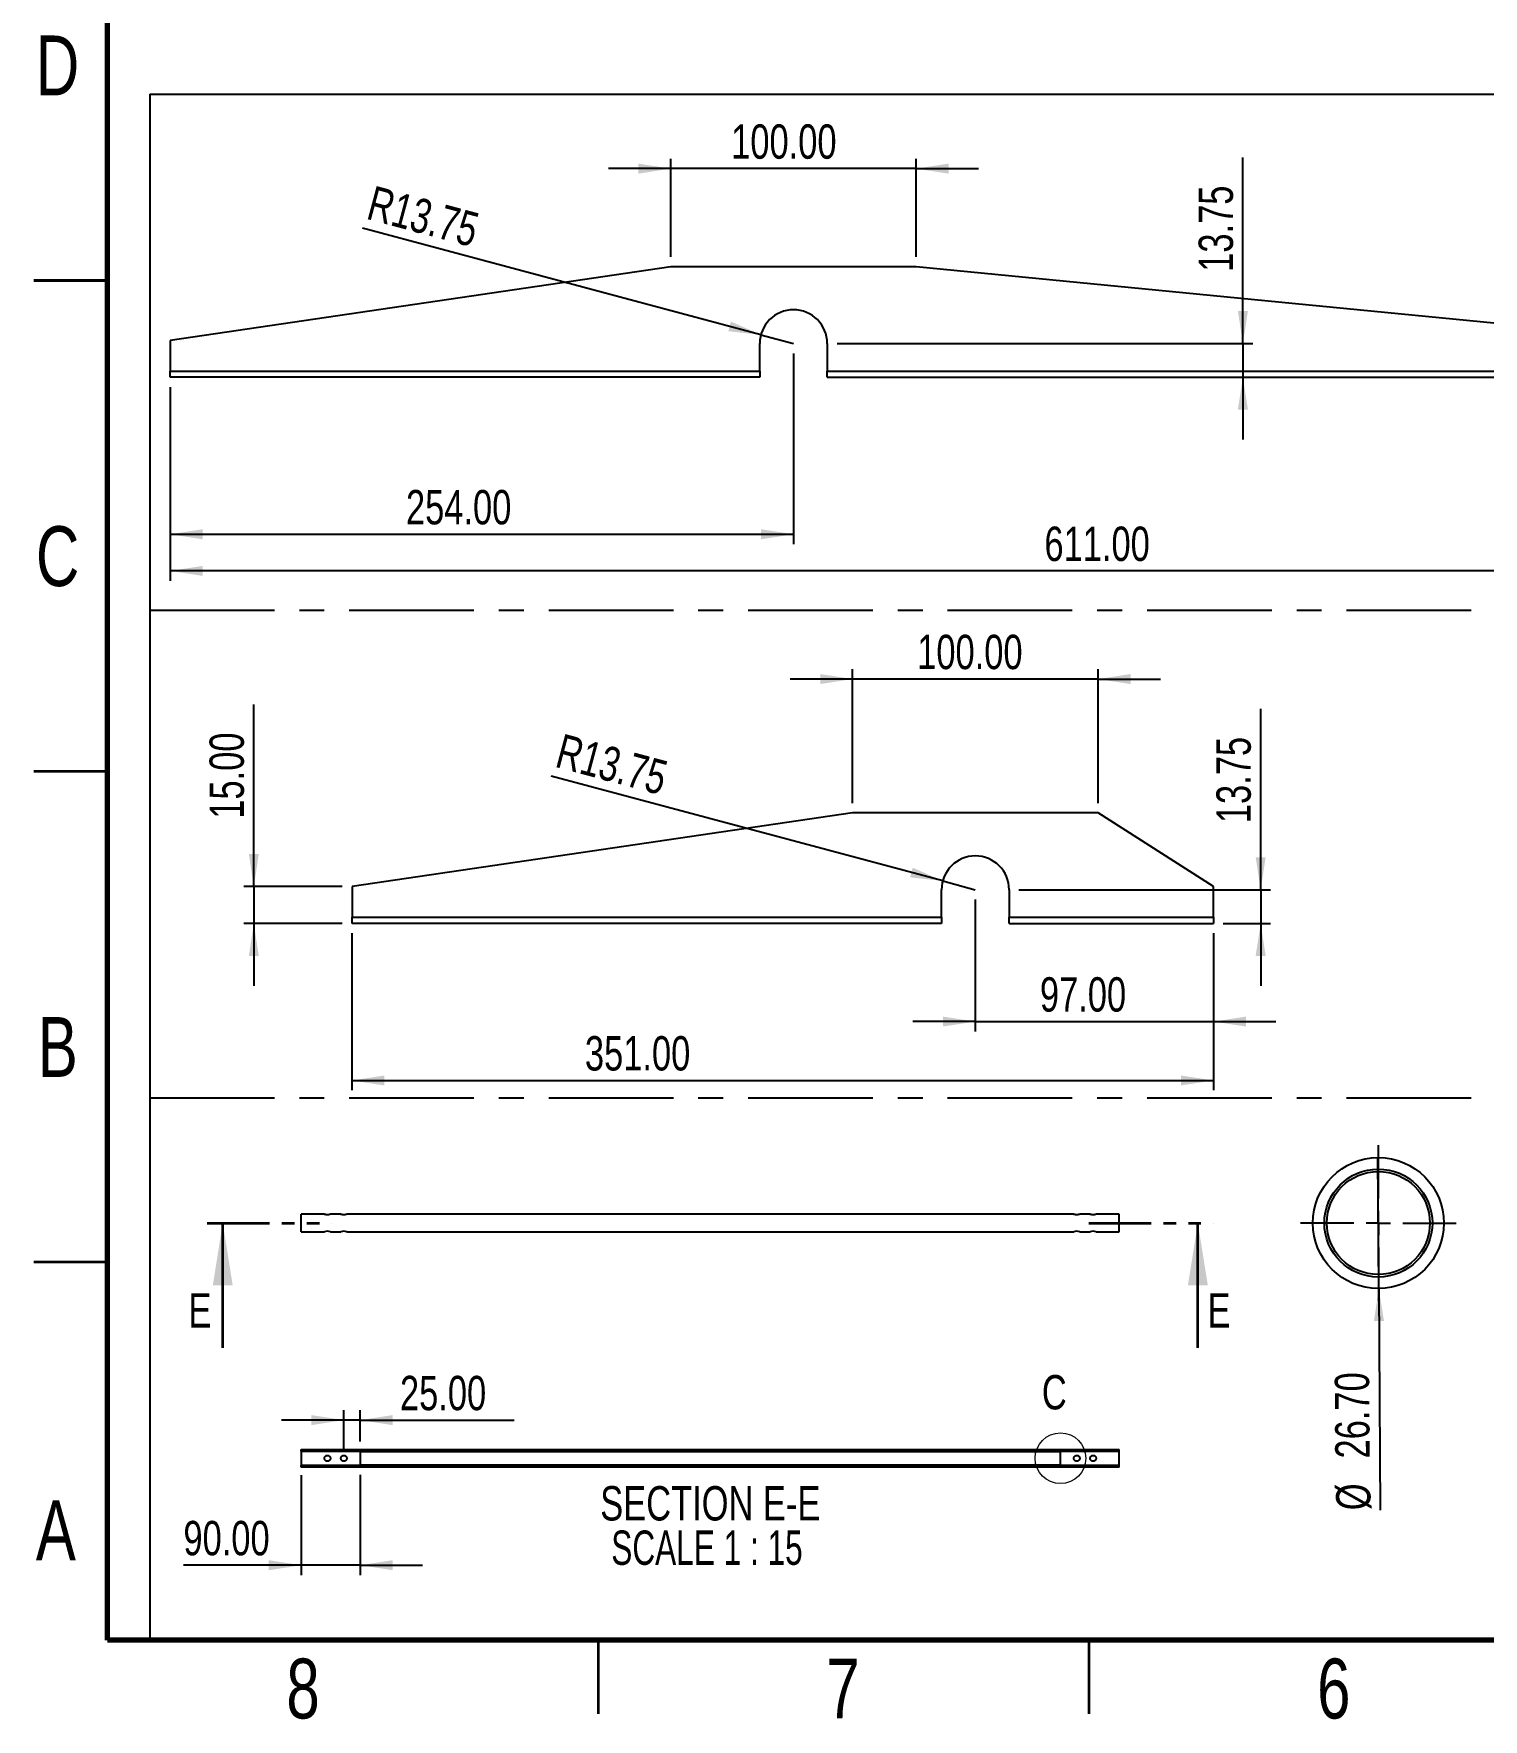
# Model space of a CAD drawing. Header units: millimetres. Extents: x 2 to 418, y 2 to 295.
# Drawn here: x 2.5 to 150.2, y 1.9 to 173.7 of the extents above; entities that cross this region are included whole.
import ezdxf

# ---------------------------------------------------------------- set-up
doc = ezdxf.new("R2010")
doc.units = ezdxf.units.MM
doc.linetypes.add('CENTERX2', pattern=[20.32, 12.7, -2.54, 2.54, -2.54])
doc.linetypes.add('PHANTOM', pattern=[12.7, 6.35, -1.27, 1.27, -1.27, 1.27, -1.27])
doc.layers.add('RED_DIMENSION', color=1, linetype='Continuous')
doc.styles.add('SLDTEXTSTYLE0', font='TXT', dxfattribs={"width": 0.75})
doc.styles.add('SLDTEXTSTYLE5', font='TXT', dxfattribs={"width": 0.6875})
doc.dimstyles.new('SLDDIMSTYLE10', dxfattribs={"dimtxt": 3.5, "dimasz": 3.302, "dimexe": 0, "dimexo": 0.0625, "dimgap": 0.875, "dimtad": 1, "dimlfac": 4, "dimrnd": 1e-09, "dimzin": 12, "dimdsep": 46, "dimtxsty": 'SLDTEXTSTYLE0', "dimsah": 1, "dimcen": 0, "dimadec": 0, "dimazin": 3, "dimtfac": 1, "dimtofl": 0, "dimtmove": 0, "dimatfit": 3, "dimfxl": 0, "dimfrac": 2, "dimtolj": 1, "dimtzin": 12, "dimarcsym": 0})
doc.dimstyles.new('SLDDIMSTYLE11', dxfattribs={"dimtxt": 3.5, "dimasz": 3.302, "dimexe": 0, "dimexo": 0.0625, "dimgap": 0.875, "dimtad": 1, "dimlfac": 4, "dimrnd": 1e-09, "dimzin": 12, "dimdsep": 46, "dimtxsty": 'SLDTEXTSTYLE0', "dimsah": 1, "dimcen": 0.09, "dimadec": 0, "dimazin": 3, "dimtfac": 1, "dimtmove": 0, "dimatfit": 0, "dimfxl": 0, "dimfrac": 2, "dimtolj": 1, "dimtzin": 12, "dimarcsym": 0})
doc.dimstyles.new('SLDDIMSTYLE12', dxfattribs={"dimtxt": 3.5, "dimasz": 3.302, "dimexe": 0, "dimexo": 0.0625, "dimgap": 0.875, "dimtad": 1, "dimlfac": 15, "dimrnd": 1e-09, "dimzin": 4, "dimdsep": 46, "dimtxsty": 'SLDTEXTSTYLE0', "dimsah": 1, "dimcen": 0.09, "dimadec": 0, "dimazin": 1, "dimtfac": 1, "dimtmove": 0, "dimatfit": 0, "dimfxl": 0, "dimfrac": 2, "dimtolj": 1, "dimtzin": 12, "dimarcsym": 0})
doc.dimstyles.new('SLDDIMSTYLE13', dxfattribs={"dimtxt": 3.5, "dimasz": 3.302, "dimexe": 0, "dimexo": 0.0625, "dimgap": 0.875, "dimtad": 1, "dimlfac": 2, "dimrnd": 1e-09, "dimzin": 4, "dimdsep": 46, "dimtxsty": 'SLDTEXTSTYLE0', "dimblk1": 'NONE', "dimsah": 1, "dimcen": 0, "dimadec": 0, "dimazin": 1, "dimtfac": 1, "dimtmove": 0, "dimatfit": 3, "dimldrblk": 'NONE', "dimfxl": 0, "dimfrac": 2, "dimtolj": 1, "dimtzin": 12, "dimarcsym": 0})
doc.dimstyles.new('SLDDIMSTYLE8', dxfattribs={"dimtxt": 3.5, "dimasz": 3.302, "dimexe": 0, "dimexo": 0.0625, "dimgap": 0.875, "dimtad": 1, "dimlfac": 4, "dimrnd": 1e-09, "dimzin": 4, "dimdsep": 46, "dimtxsty": 'SLDTEXTSTYLE0', "dimsah": 1, "dimcen": 0.09, "dimadec": 0, "dimazin": 1, "dimtfac": 1, "dimtmove": 0, "dimatfit": 0, "dimfxl": 0, "dimfrac": 2, "dimtolj": 1, "dimtzin": 12, "dimarcsym": 0})
doc.dimstyles.new('SLDDIMSTYLE9', dxfattribs={"dimtxt": 3.5, "dimasz": 3.302, "dimexe": 0, "dimexo": 0.0625, "dimgap": 0.875, "dimtad": 1, "dimlfac": 4, "dimrnd": 1e-09, "dimzin": 4, "dimdsep": 46, "dimtxsty": 'SLDTEXTSTYLE0', "dimsah": 1, "dimcen": 0.09, "dimadec": 0, "dimazin": 1, "dimtfac": 1, "dimtofl": 0, "dimtmove": 0, "dimatfit": 3, "dimfxl": 0, "dimfrac": 2, "dimtolj": 1, "dimtzin": 12, "dimarcsym": 0})

# ---------------------------------------------------------------- blocks, each defined once
blk = doc.blocks.new('_D_14')
at = {"layer": 'RED_DIMENSION'}
for p, q in [((85.92, 95.26), (85.92, 108.91)), ((110.92, 95.26), (110.92, 108.91)), ((85.92, 107.91), (79.57, 107.91)), ((110.92, 107.91), (85.92, 107.91)), ((110.92, 107.91), (117.27, 107.91))]:
    blk.add_line(p, q, dxfattribs=at)
for points in [[(85.92, 107.91), (82.62, 108.42), (82.62, 107.4)], [(110.92, 107.91), (114.23, 107.4), (114.23, 108.42)]]:
    blk.add_solid(points, dxfattribs=at)
at = {"layer": 'RED_DIMENSION', "insert": (92.5, 112.42), "char_height": 3.5, "attachment_point": 1, "style": 'SLDTEXTSTYLE0'}
blk.add_mtext('100.00', dxfattribs=at)
blk = doc.blocks.new('_D_15')
at = {"layer": 'RED_DIMENSION'}
for p, q in [((34.92, 82.01), (34.92, 66.01)), ((122.67, 82.01), (122.67, 66.01)), ((34.92, 67.01), (122.67, 67.01))]:
    blk.add_line(p, q, dxfattribs=at)
for points in [[(34.92, 67.01), (38.23, 66.51), (38.23, 67.52)], [(122.67, 67.01), (119.37, 67.52), (119.37, 66.51)]]:
    blk.add_solid(points, dxfattribs=at)
at = {"layer": 'RED_DIMENSION', "insert": (58.65, 71.53), "char_height": 3.5, "attachment_point": 1, "style": 'SLDTEXTSTYLE0'}
blk.add_mtext('351.00', dxfattribs=at)
blk = doc.blocks.new('_D_16')
at = {"layer": 'RED_DIMENSION'}
for p, q in [((98.42, 85.45), (98.42, 72.01)), ((122.67, 82.01), (122.67, 72.01)), ((98.42, 73.01), (92.07, 73.01)), ((98.42, 73.01), (122.67, 73.01)), ((122.67, 73.01), (129.02, 73.01))]:
    blk.add_line(p, q, dxfattribs=at)
for points in [[(98.42, 73.01), (95.12, 73.52), (95.12, 72.51)], [(122.67, 73.01), (125.98, 72.51), (125.98, 73.52)]]:
    blk.add_solid(points, dxfattribs=at)
at = {"layer": 'RED_DIMENSION', "insert": (105, 77.53), "char_height": 3.5, "attachment_point": 1, "style": 'SLDTEXTSTYLE0'}
blk.add_mtext('97.00', dxfattribs=at)
blk = doc.blocks.new('_D_17')
at = {"layer": 'RED_DIMENSION'}
for q in [(55.22, 98.03), (98.42, 86.45)]:
    blk.add_line((95.1, 87.34), q, dxfattribs=at)
blk.add_solid([(95.1, 87.34), (92.05, 88.69), (91.78, 87.71)], dxfattribs=at)
at = {"layer": 'RED_DIMENSION', "insert": (56.38, 102.38), "char_height": 3.5, "attachment_point": 1, "rotation": 345, "style": 'SLDTEXTSTYLE0'}
blk.add_mtext('R13.75', dxfattribs=at)
blk = doc.blocks.new('_D_18')
at = {"layer": 'RED_DIMENSION'}
for p, q in [((127.49, 86.45), (127.49, 104.87)), ((102.86, 86.45), (128.49, 86.45)), ((127.49, 86.45), (127.49, 83.01)), ((123.67, 83.01), (128.49, 83.01)), ((127.49, 83.01), (127.49, 76.66))]:
    blk.add_line(p, q, dxfattribs=at)
for points in [[(127.49, 86.45), (128, 89.75), (126.98, 89.75)], [(127.49, 83.01), (126.98, 79.71), (128, 79.71)]]:
    blk.add_solid(points, dxfattribs=at)
at = {"layer": 'RED_DIMENSION', "insert": (122.98, 93.23), "char_height": 3.5, "attachment_point": 1, "rotation": 90, "style": 'SLDTEXTSTYLE0'}
blk.add_mtext('13.75', dxfattribs=at)
blk = doc.blocks.new('_D_19')
at = {"layer": 'RED_DIMENSION'}
for p, q in [((24.92, 86.76), (24.92, 105.32)), ((33.92, 86.76), (23.92, 86.76)), ((24.92, 86.76), (24.92, 83.01)), ((33.92, 83.01), (23.92, 83.01)), ((24.92, 83.01), (24.92, 76.66))]:
    blk.add_line(p, q, dxfattribs=at)
for points in [[(24.92, 86.76), (25.43, 90.07), (24.42, 90.07)], [(24.92, 83.01), (24.42, 79.71), (25.43, 79.71)]]:
    blk.add_solid(points, dxfattribs=at)
at = {"layer": 'RED_DIMENSION', "insert": (20.41, 93.68), "char_height": 3.5, "attachment_point": 1, "rotation": 90, "style": 'SLDTEXTSTYLE0'}
blk.add_mtext('15.00', dxfattribs=at)
blk = doc.blocks.new('_D_20')
at = {"layer": 'RED_DIMENSION'}
for p, q in [((67.4, 159.91), (61.05, 159.91)), ((67.4, 150.91), (67.4, 160.91)), ((92.4, 159.91), (67.4, 159.91)), ((92.4, 150.91), (92.4, 160.91)), ((92.4, 159.91), (98.75, 159.91))]:
    blk.add_line(p, q, dxfattribs=at)
for points in [[(67.4, 159.91), (64.1, 160.42), (64.1, 159.4)], [(92.4, 159.91), (95.7, 159.4), (95.7, 160.42)]]:
    blk.add_solid(points, dxfattribs=at)
at = {"layer": 'RED_DIMENSION', "insert": (73.55, 164.42), "char_height": 3.5, "attachment_point": 1, "style": 'SLDTEXTSTYLE0'}
blk.add_mtext('100.00', dxfattribs=at)
blk = doc.blocks.new('_D_21')
at = {"layer": 'RED_DIMENSION'}
for p, q in [((16.4, 137.66), (16.4, 117.93)), ((169.15, 137.66), (169.15, 117.93)), ((169.15, 118.93), (16.4, 118.93))]:
    blk.add_line(p, q, dxfattribs=at)
for points in [[(16.4, 118.93), (19.7, 118.42), (19.7, 119.43)], [(169.15, 118.93), (165.85, 119.43), (165.85, 118.42)]]:
    blk.add_solid(points, dxfattribs=at)
at = {"layer": 'RED_DIMENSION', "insert": (105.46, 123.44), "char_height": 3.5, "attachment_point": 1, "style": 'SLDTEXTSTYLE0'}
blk.add_mtext('611.00', dxfattribs=at)
blk = doc.blocks.new('_D_22')
at = {"layer": 'RED_DIMENSION'}
for p, q in [((79.9, 141.09), (79.9, 121.66)), ((16.4, 137.66), (16.4, 121.66)), ((16.4, 122.66), (79.9, 122.66))]:
    blk.add_line(p, q, dxfattribs=at)
for points in [[(16.4, 122.66), (19.7, 122.15), (19.7, 123.17)], [(79.9, 122.66), (76.6, 123.17), (76.6, 122.15)]]:
    blk.add_solid(points, dxfattribs=at)
at = {"layer": 'RED_DIMENSION', "insert": (40.42, 127.17), "char_height": 3.5, "attachment_point": 1, "style": 'SLDTEXTSTYLE0'}
blk.add_mtext('254.00', dxfattribs=at)
blk = doc.blocks.new('_D_23')
at = {"layer": 'RED_DIMENSION'}
for q in [(35.99, 153.86), (79.9, 142.09)]:
    blk.add_line((76.58, 142.98), q, dxfattribs=at)
blk.add_solid([(76.58, 142.98), (73.52, 144.33), (73.26, 143.35)], dxfattribs=at)
at = {"layer": 'RED_DIMENSION', "insert": (37.16, 158.21), "char_height": 3.5, "attachment_point": 1, "rotation": 345, "style": 'SLDTEXTSTYLE0'}
blk.add_mtext('R13.75', dxfattribs=at)
blk = doc.blocks.new('_D_24')
at = {"layer": 'RED_DIMENSION'}
for p, q in [((125.68, 142.09), (125.68, 161.04)), ((84.34, 142.09), (126.68, 142.09)), ((125.68, 142.09), (125.68, 138.66)), ((125.68, 138.66), (125.68, 132.31))]:
    blk.add_line(p, q, dxfattribs=at)
for points in [[(125.68, 142.09), (126.19, 145.4), (125.17, 145.4)], [(125.68, 138.66), (125.17, 135.36), (126.19, 135.36)]]:
    blk.add_solid(points, dxfattribs=at)
at = {"layer": 'RED_DIMENSION', "insert": (121.17, 149.4), "char_height": 3.5, "attachment_point": 1, "rotation": 90, "style": 'SLDTEXTSTYLE0'}
blk.add_mtext('13.75', dxfattribs=at)
blk = doc.blocks.new('_D_32')
at = {"layer": 'RED_DIMENSION'}
for p, q in [((29.76, 26.79), (29.76, 16.63)), ((35.76, 26.82), (35.76, 16.63)), ((29.76, 17.63), (17.75, 17.63)), ((35.76, 17.63), (29.76, 17.63)), ((35.76, 17.63), (42.11, 17.63))]:
    blk.add_line(p, q, dxfattribs=at)
for points in [[(29.76, 17.63), (26.45, 18.14), (26.45, 17.12)], [(35.76, 17.63), (39.06, 17.12), (39.06, 18.14)]]:
    blk.add_solid(points, dxfattribs=at)
at = {"layer": 'RED_DIMENSION', "insert": (17.75, 22.14), "char_height": 3.5, "attachment_point": 1, "style": 'SLDTEXTSTYLE0'}
blk.add_mtext('90.00', dxfattribs=at)
blk = doc.blocks.new('_D_33')
at = {"layer": 'RED_DIMENSION'}
for p, q in [((34.09, 29.52), (34.09, 33.41)), ((35.76, 30.22), (35.76, 33.41)), ((34.09, 32.41), (27.74, 32.41)), ((35.76, 32.41), (34.09, 32.41)), ((35.76, 32.41), (51.45, 32.41))]:
    blk.add_line(p, q, dxfattribs=at)
for points in [[(34.09, 32.41), (30.79, 32.92), (30.79, 31.9)], [(35.76, 32.41), (39.06, 31.9), (39.06, 32.92)]]:
    blk.add_solid(points, dxfattribs=at)
at = {"layer": 'RED_DIMENSION', "insert": (39.81, 36.92), "char_height": 3.5, "attachment_point": 1, "style": 'SLDTEXTSTYLE0'}
blk.add_mtext('25.00', dxfattribs=at)
blk = doc.blocks.new('SW_NOTE_9')
at = {"layer": 'RED_DIMENSION', "color": 0, "char_height": 3.5, "attachment_point": 2}
for s, insert, style in [('SECTION E-E', (13.51, 4.51), 'SLDTEXTSTYLE0'), ('SCALE 1 : 15', (13.17, -0.01), 'SLDTEXTSTYLE5')]:
    blk.add_mtext(s, dxfattribs=dict(at, insert=insert, style=style))
blk = doc.blocks.new('_D_34')
at = {"layer": 'RED_DIMENSION'}
for q in [(139.43, 59.16), (139.67, 23.24)]:
    blk.add_line((139.52, 45.81), q, dxfattribs=at)
blk.add_solid([(139.52, 45.81), (139.03, 42.51), (140.05, 42.51)], dxfattribs=at)
at = {"layer": 'RED_DIMENSION', "char_height": 3.5, "attachment_point": 1, "rotation": 90.3705, "style": 'SLDTEXTSTYLE0'}
for s, insert in [('26.70', (135.09, 28.49)), ('%%c', (135.18, 23.22))]:
    blk.add_mtext(s, dxfattribs=dict(at, insert=insert))
blk = doc.blocks.new('_NONE')
blk = doc.blocks.new('SW_CENTERMARKSYMBOL_0')
at = {"layer": 'RED_DIMENSION', "color": 0}
for p, q in [((0, 2.5), (0, 7.925)), ((-2.5, 0), (-7.925, 0)), ((0, 0), (-1.25, 0)), ((0, 0), (0, 1.25)), ((0, 0), (0, -1.25)), ((0, 0), (1.25, 0)), ((2.5, 0), (7.925, 0)), ((0, -2.5), (0, -7.925))]:
    blk.add_line(p, q, dxfattribs=at)

msp = doc.modelspace()

# ---------------------------------------------------------------- hatches: boundary and pattern name
at = {"layer": 'RED_DIMENSION', "linetype": 'Continuous', "lineweight": 18}
h = msp.add_hatch(dxfattribs=at)
h.set_pattern_fill('ANSI32', color=256, angle=3e-322, style=0)
h.paths.add_polyline_path([(29.75694, 29.40937), (29.75694, 29.25271), (35.75694, 29.25271), (35.75694, 29.21937), (107.09028, 29.21937), (107.09028, 29.25271), (113.09028, 29.25271), (113.09028, 29.40937)], flags=0)
h = msp.add_hatch(dxfattribs=at)
h.set_pattern_fill('ANSI32', color=256, angle=3e-322, style=0)
h.paths.add_polyline_path([(29.75694, 27.78604), (29.75694, 27.62937), (113.09028, 27.62937), (113.09028, 27.78604), (107.09028, 27.78604), (107.09028, 27.81937), (35.75694, 27.81937), (35.75694, 27.78604)], flags=0)

# ---------------------------------------------------------------- linework, layer by layer
at = {"color": 7, "linetype": 'Continuous', "lineweight": 70}
for p, q in [((10, 10), (10, 287)), ((410, 10), (10, 10))]:
    msp.add_line(p, q, dxfattribs=at)
at = {"color": 7, "linetype": 'Continuous', "lineweight": 25}
for p, q in [((67.39878, 149.90706), (16.39878, 142.40706)), ((92.39878, 149.90706), (67.39878, 149.90706)), ((169.14878, 142.40706), (92.39878, 149.90706)), ((16.39878, 142.40706), (16.39878, 139.28206)), ((76.46128, 139.28206), (76.46128, 142.09456)), ((83.33628, 142.09456), (83.33628, 139.28206)), ((16.39878, 139.28206), (76.46128, 139.28206)), ((16.39878, 138.65706), (16.39878, 139.28206)), ((76.46128, 139.28206), (76.46128, 138.65706)), ((83.33628, 139.28206), (169.14878, 139.28206)), ((83.33628, 138.65706), (83.33628, 139.28206)), ((76.46128, 138.65706), (16.39878, 138.65706)), ((83.33628, 138.65706), (169.14878, 138.65706)), ((85.92414, 94.26436), (34.92414, 86.76436)), ((110.92414, 94.26436), (85.92414, 94.26436)), ((122.67414, 86.76436), (110.92414, 94.26436)), ((34.92414, 86.76436), (34.92414, 83.63936)), ((94.98664, 83.63936), (94.98664, 86.45186)), ((101.86164, 86.45186), (101.86164, 83.63936)), ((122.67414, 83.63936), (122.67414, 86.76436)), ((34.92414, 83.63936), (94.98664, 83.63936)), ((34.92414, 83.01436), (34.92414, 83.63936)), ((94.98664, 83.01436), (34.92414, 83.01436)), ((94.98664, 83.63936), (94.98664, 83.01436)), ((101.86164, 83.01436), (101.86164, 83.63936)), ((101.86164, 83.63936), (122.67414, 83.63936)), ((101.86164, 83.01436), (122.67414, 83.01436)), ((122.67414, 83.63936), (122.67414, 83.01436)), ((32.12462, 53.37841), (29.75694, 53.37841)), ((29.75694, 52.48841), (29.75694, 53.37841)), ((33.79129, 53.37841), (32.72361, 53.37841)), ((108.45701, 53.37841), (34.39028, 53.37841)), ((110.12463, 53.37841), (109.05694, 53.37841)), ((113.09028, 53.37841), (110.72361, 53.37841)), ((113.09028, 52.48841), (113.09028, 53.37841)), ((29.75694, 51.59841), (29.75694, 52.48841)), ((29.75694, 51.59841), (32.12463, 51.59841)), ((32.72361, 51.59841), (33.7913, 51.59841)), ((34.39028, 51.59841), (108.45796, 51.59841)), ((109.05694, 51.59841), (110.12463, 51.59841)), ((110.72361, 51.59841), (113.09028, 51.59841)), ((113.09028, 51.59841), (113.09028, 52.48841)), ((29.75694, 29.40937), (113.09028, 29.40937)), ((29.75694, 29.25271), (29.75694, 29.40937)), ((29.75694, 29.25271), (35.75694, 29.25271)), ((29.75694, 29.25271), (29.75694, 27.78604)), ((35.75694, 29.21937), (35.75694, 29.25271)), ((35.75694, 29.21937), (35.75694, 27.81937)), ((35.75694, 29.21937), (107.09027, 29.21937)), ((107.09027, 29.25271), (113.09028, 29.25271)), ((107.09027, 29.25271), (107.09027, 29.21937)), ((107.09027, 27.81937), (107.09027, 29.21937)), ((113.09028, 29.25271), (113.09028, 29.40937)), ((113.09028, 27.78604), (113.09028, 29.25271)), ((35.75694, 27.78604), (29.75694, 27.78604)), ((29.75694, 27.62937), (29.75694, 27.78604)), ((113.09028, 27.62937), (29.75694, 27.62937)), ((107.09027, 27.81937), (35.75694, 27.81937)), ((35.75694, 27.78604), (35.75694, 27.81937)), ((107.09027, 27.81937), (107.09027, 27.78604)), ((113.09028, 27.78604), (107.09027, 27.78604)), ((113.09028, 27.62937), (113.09028, 27.78604))]:
    msp.add_line(p, q, dxfattribs=at)
at = {"color": 7, "linetype": 'Continuous', "lineweight": 35}
for p, q in [((2.5, 148.5), (10, 148.5)), ((10, 148.5), (2.5, 148.5)), ((10, 98.5), (2.5, 98.5)), ((21.75694, 39.78841), (21.75694, 52.48841)), ((121.09028, 39.78841), (121.09028, 52.48841)), ((10, 48.5), (2.5, 48.5)), ((60, 10), (60, 2.5)), ((110, 10), (110, 2.5))]:
    msp.add_line(p, q, dxfattribs=at)
at = {"color": 7, "linetype": 'PHANTOM', "lineweight": 35}
for p, q in [((20.16944, 52.48841), (32.87579, 52.48841)), ((109.97778, 52.48841), (122.67778, 52.48841))]:
    msp.add_line(p, q, dxfattribs=at)
at = {"color": 7, "linetype": 'Continuous', "lineweight": 25}
for radius in [6.675, 5.5, 5.25]:
    msp.add_circle((139.47778, 52.48841), radius, dxfattribs=at)
at = {"color": 7, "linetype": 'Continuous', "lineweight": 18}
msp.add_circle((107.09763, 28.51937), 2.58203, dxfattribs=at)
at = {"color": 7, "linetype": 'Continuous', "lineweight": 25}
for centre, radius, start, end in [((79.89878, 142.09456), 3.4375, 0, 180), ((98.42414, 86.45186), 3.4375, 360, 180), ((32.42363, 50.73976), 0.90955, 70.7424578, 109.1918917), ((34.09029, 50.73976), 0.90955, 70.7424292, 109.1919203), ((108.75696, 50.73977), 0.90953, 70.742232, 109.1921173), ((110.42362, 50.73975), 0.90955, 70.7426012, 109.1917481)]:
    msp.add_arc(centre, radius, start, end, dxfattribs=at)
for points, knots in [([(32.72361, 53.37841), (32.72331, 53.37831), (32.72251, 53.37804), (32.71628, 53.37595), (32.70682, 53.37289), (32.69486, 53.3691), (32.67907, 53.36434), (32.65659, 53.35804), (32.63584, 53.35265), (32.61074, 53.3469), (32.59038, 53.34268), (32.5687, 53.3387), (32.54576, 53.33508), (32.52154, 53.33191), (32.48892, 53.32859), (32.45544, 53.32664), (32.42195, 53.3262), (32.39711, 53.32663), (32.36502, 53.32812), (32.33405, 53.33087), (32.30434, 53.33468), (32.26818, 53.34024), (32.22786, 53.34851), (32.19396, 53.35713), (32.174, 53.36268), (32.16074, 53.36657), (32.14933, 53.37006), (32.13991, 53.37304), (32.13239, 53.37548), (32.12733, 53.37716), (32.12388, 53.37832), (32.12438, 53.37815), (32.12462, 53.37807)], [0, 0, 0, 0, 0.031872192, 0.083674338, 0.103364688, 0.135222655, 0.186935034, 0.206565834, 0.259262569, 0.285987544, 0.313080174, 0.339991519, 0.36709685, 0.394831441, 0.422791932, 0.47507291, 0.501648656, 0.52865306, 0.553579085, 0.603997635, 0.629534515, 0.654893794, 0.731962688, 0.785403954, 0.812519495, 0.840024153, 0.866804201, 0.893995624, 0.921399757, 0.949246462, 0.974969234, 1, 1, 1, 1]), ([(34.39028, 53.37841), (34.39008, 53.37835), (34.38927, 53.37807), (34.38058, 53.37514), (34.36025, 53.36869), (34.33956, 53.36245), (34.31364, 53.35554), (34.29632, 53.35123), (34.27741, 53.3469), (34.25705, 53.34268), (34.23537, 53.3387), (34.21242, 53.33508), (34.18821, 53.33191), (34.1635, 53.3294), (34.13866, 53.3276), (34.11388, 53.32654), (34.08861, 53.3262), (34.06379, 53.32663), (34.03172, 53.32811), (34.00074, 53.33087), (33.97103, 53.33468), (33.94217, 53.33911), (33.91504, 53.3443), (33.88357, 53.3513), (33.86062, 53.35713), (33.84066, 53.36268), (33.8274, 53.36657), (33.816, 53.37006), (33.80657, 53.37304), (33.79906, 53.37548), (33.794, 53.37716), (33.79055, 53.37832), (33.79105, 53.37815), (33.79129, 53.37807)], [0, 0, 0, 0, 0.0254762061, 0.1032297802, 0.1286962251, 0.2063099594, 0.2325941817, 0.2590527573, 0.2857790803, 0.3128730765, 0.3397855577, 0.3668924879, 0.3946282369, 0.4225903873, 0.4486580181, 0.4749233009, 0.5015006492, 0.5285064146, 0.553389843, 0.6038100572, 0.6293929514, 0.6547122063, 0.7059687449, 0.7319491331, 0.785393272, 0.8125101805, 0.8400162263, 0.8667975087, 0.8939903041, 0.9213958192, 0.9492439811, 0.974943381, 1, 1, 1, 1]), ([(109.05694, 53.37841), (109.05578, 53.37802), (109.05391, 53.37738), (109.03965, 53.37269), (109.02112, 53.36688), (108.99859, 53.36041), (108.9803, 53.35554), (108.96299, 53.35123), (108.94407, 53.3469), (108.92372, 53.34268), (108.90203, 53.3387), (108.87909, 53.33508), (108.85488, 53.33191), (108.83017, 53.3294), (108.80533, 53.3276), (108.78055, 53.32654), (108.75528, 53.3262), (108.72253, 53.32676), (108.68255, 53.3292), (108.63722, 53.33446), (108.60185, 53.34038), (108.57557, 53.34566), (108.55668, 53.34986), (108.5389, 53.35418), (108.52238, 53.3585), (108.50733, 53.36268), (108.49407, 53.36657), (108.48267, 53.37005), (108.47323, 53.37305), (108.46579, 53.37546), (108.45876, 53.3778), (108.4577, 53.37816), (108.45701, 53.37839)], [0, 0, 0, 0, 0.064015421, 0.103291631, 0.167257551, 0.206424043, 0.232706703, 0.259163102, 0.285886888, 0.312973331, 0.339888168, 0.366987026, 0.394722155, 0.422677247, 0.448746115, 0.475008003, 0.501578779, 0.528582633, 0.578565759, 0.629414146, 0.680254594, 0.705982928, 0.731964256, 0.758613936, 0.785444011, 0.812559477, 0.840061973, 0.866841364, 0.894029265, 0.921432754, 0.949278397, 1, 1, 1, 1]), ([(110.72361, 53.37841), (110.72341, 53.37835), (110.72261, 53.37807), (110.7139, 53.37514), (110.69359, 53.36868), (110.67289, 53.36245), (110.64697, 53.35554), (110.62966, 53.35123), (110.61074, 53.3469), (110.59038, 53.34268), (110.56871, 53.3387), (110.54576, 53.33508), (110.52155, 53.33191), (110.49684, 53.3294), (110.472, 53.3276), (110.44721, 53.32654), (110.42195, 53.3262), (110.39713, 53.32663), (110.36505, 53.32811), (110.33407, 53.33087), (110.30437, 53.33468), (110.2755, 53.33911), (110.24837, 53.3443), (110.21691, 53.3513), (110.19395, 53.35713), (110.174, 53.36268), (110.16074, 53.36657), (110.14933, 53.37006), (110.13991, 53.37304), (110.13239, 53.37548), (110.12733, 53.37716), (110.12389, 53.37832), (110.12438, 53.37815), (110.12463, 53.37807)], [0, 0, 0, 0, 0.025476035, 0.103230447, 0.128694653, 0.206310469, 0.232596004, 0.259049534, 0.285776244, 0.312872323, 0.339783034, 0.366892282, 0.394630446, 0.422588597, 0.448660317, 0.474925079, 0.501498762, 0.528505571, 0.553392627, 0.603810309, 0.629391261, 0.654714252, 0.705968607, 0.731946403, 0.785392488, 0.812510921, 0.840016426, 0.866798747, 0.893989624, 0.92139611, 0.9492448, 0.974943385, 1, 1, 1, 1]), ([(32.72361, 28.51937), (32.72361, 28.53942), (32.72162, 28.5591), (32.71386, 28.59774), (32.70799, 28.61691), (32.69285, 28.65315), (32.68361, 28.67031), (32.66184, 28.70275), (32.64934, 28.71792), (32.62198, 28.74525), (32.60696, 28.75763), (32.57441, 28.77946), (32.55728, 28.78865), (32.5303, 28.79993), (32.52109, 28.80327), (32.5022, 28.80906), (32.4925, 28.81152), (32.46339, 28.81738), (32.44378, 28.81935), (32.40416, 28.8194), (32.38405, 28.81741), (32.34537, 28.80966), (32.32652, 28.80392), (32.29, 28.7887), (32.27284, 28.77946), (32.24055, 28.75784), (32.2253, 28.74532), (32.19786, 28.71791), (32.18556, 28.70298), (32.16378, 28.6706), (32.15437, 28.65314), (32.13931, 28.61711), (32.13351, 28.59836), (32.1256, 28.55926), (32.12363, 28.53947), (32.1236, 28.50985), (32.12407, 28.49996), (32.12602, 28.48016), (32.1275, 28.47021), (32.13334, 28.44104), (32.13909, 28.42224), (32.15421, 28.38591), (32.16361, 28.36844), (32.18526, 28.33616), (32.19764, 28.32108), (32.22529, 28.29343), (32.24024, 28.28115), (32.27243, 28.25952), (32.28989, 28.25011), (32.32608, 28.23499), (32.34478, 28.22924), (32.38347, 28.22142), (32.4036, 28.21939), (32.44316, 28.21936), (32.46283, 28.22128), (32.50196, 28.2291), (32.52085, 28.23489), (32.557, 28.24994), (32.57448, 28.25934), (32.60683, 28.28103), (32.62179, 28.29331), (32.64936, 28.32083), (32.66185, 28.33602), (32.68348, 28.36823), (32.69275, 28.38538), (32.70805, 28.42197), (32.71381, 28.4408), (32.72158, 28.47938), (32.72361, 28.49932), (32.72361, 28.51937)], [0, 0, 0, 0, 0.03125, 0.03125, 0.0625, 0.0625, 0.09375, 0.09375, 0.125, 0.125, 0.15625, 0.15625, 0.1875, 0.1875, 0.203125, 0.203125, 0.21875, 0.21875, 0.25, 0.25, 0.28125, 0.28125, 0.3125, 0.3125, 0.34375, 0.34375, 0.375, 0.375, 0.40625, 0.40625, 0.4375, 0.4375, 0.46875, 0.46875, 0.5, 0.5, 0.515625, 0.515625, 0.53125, 0.53125, 0.5625, 0.5625, 0.59375, 0.59375, 0.625, 0.625, 0.65625, 0.65625, 0.6875, 0.6875, 0.71875, 0.71875, 0.75, 0.75, 0.78125, 0.78125, 0.8125, 0.8125, 0.84375, 0.84375, 0.875, 0.875, 0.90625, 0.90625, 0.9375, 0.9375, 0.96875, 0.96875, 1, 1, 1, 1]), ([(34.39028, 28.51937), (34.39028, 28.53942), (34.38829, 28.5591), (34.38053, 28.59774), (34.37466, 28.61691), (34.35951, 28.65315), (34.35028, 28.67031), (34.32851, 28.70275), (34.316, 28.71792), (34.28865, 28.74525), (34.27363, 28.75763), (34.24107, 28.77946), (34.22395, 28.78865), (34.19697, 28.79993), (34.18775, 28.80327), (34.16887, 28.80906), (34.15916, 28.81152), (34.13006, 28.81738), (34.11045, 28.81935), (34.07083, 28.8194), (34.05072, 28.81741), (34.01204, 28.80966), (33.99319, 28.80392), (33.95666, 28.7887), (33.93951, 28.77946), (33.90722, 28.75784), (33.89197, 28.74532), (33.86453, 28.71791), (33.85223, 28.70298), (33.83045, 28.6706), (33.82104, 28.65314), (33.80597, 28.61711), (33.80017, 28.59836), (33.79227, 28.55926), (33.7903, 28.53947), (33.79026, 28.50985), (33.79074, 28.49996), (33.79268, 28.48016), (33.79417, 28.47021), (33.80001, 28.44104), (33.80575, 28.42224), (33.82088, 28.38591), (33.83028, 28.36844), (33.85193, 28.33616), (33.86431, 28.32108), (33.89195, 28.29343), (33.90691, 28.28115), (33.9391, 28.25952), (33.95656, 28.25011), (33.99274, 28.23499), (34.01145, 28.22924), (34.05014, 28.22142), (34.07026, 28.21939), (34.10982, 28.21936), (34.1295, 28.22128), (34.16863, 28.2291), (34.18751, 28.23489), (34.22366, 28.24994), (34.24115, 28.25934), (34.2735, 28.28103), (34.28846, 28.29331), (34.31602, 28.32083), (34.32852, 28.33602), (34.35015, 28.36823), (34.35942, 28.38538), (34.37472, 28.42197), (34.38047, 28.4408), (34.38825, 28.47938), (34.39028, 28.49932), (34.39028, 28.51937)], [0, 0, 0, 0, 0.03125, 0.03125, 0.0625, 0.0625, 0.09375, 0.09375, 0.125, 0.125, 0.15625, 0.15625, 0.1875, 0.1875, 0.203125, 0.203125, 0.21875, 0.21875, 0.25, 0.25, 0.28125, 0.28125, 0.3125, 0.3125, 0.34375, 0.34375, 0.375, 0.375, 0.40625, 0.40625, 0.4375, 0.4375, 0.46875, 0.46875, 0.5, 0.5, 0.515625, 0.515625, 0.53125, 0.53125, 0.5625, 0.5625, 0.59375, 0.59375, 0.625, 0.625, 0.65625, 0.65625, 0.6875, 0.6875, 0.71875, 0.71875, 0.75, 0.75, 0.78125, 0.78125, 0.8125, 0.8125, 0.84375, 0.84375, 0.875, 0.875, 0.90625, 0.90625, 0.9375, 0.9375, 0.96875, 0.96875, 1, 1, 1, 1]), ([(109.05694, 28.51937), (109.05581, 28.53938), (109.054, 28.57167), (109.0412, 28.61806), (109.02723, 28.65125), (109.01148, 28.67874), (108.9979, 28.69863), (108.98262, 28.71753), (108.96569, 28.73531), (108.94718, 28.75179), (108.92712, 28.76686), (108.90559, 28.78037), (108.88261, 28.7922), (108.85828, 28.80215), (108.83348, 28.80983), (108.8086, 28.81524), (108.78385, 28.81851), (108.75856, 28.81973), (108.72618, 28.81853), (108.68697, 28.81233), (108.64264, 28.79804), (108.60085, 28.77699), (108.56879, 28.75398), (108.54501, 28.73219), (108.52801, 28.7138), (108.51241, 28.69378), (108.4985, 28.67243), (108.4864, 28.64986), (108.47618, 28.62612), (108.4679, 28.60116), (108.46197, 28.57602), (108.45829, 28.5511), (108.45669, 28.52663), (108.45711, 28.50181), (108.46032, 28.46983), (108.46896, 28.43107), (108.48765, 28.38362), (108.51258, 28.34314), (108.53862, 28.31286), (108.55944, 28.2931), (108.57911, 28.27732), (108.60033, 28.26307), (108.62271, 28.25067), (108.64613, 28.2402), (108.6705, 28.2317), (108.69597, 28.22524), (108.73318, 28.21921), (108.77476, 28.21857), (108.82186, 28.22551), (108.8632, 28.23756), (108.89816, 28.25389), (108.92473, 28.2703), (108.94404, 28.28445), (108.96231, 28.30024), (108.97955, 28.31775), (108.99559, 28.337), (109.01029, 28.358), (109.02331, 28.38054), (109.03428, 28.404), (109.04311, 28.42813), (109.04982, 28.45272), (109.05447, 28.47821), (109.05666, 28.50055), (109.05687, 28.51435), (109.05694, 28.51937)], [0, 0, 0, 0, 0.031437, 0.050730331, 0.075838194, 0.08854963, 0.101384958, 0.114446097, 0.127591917, 0.140868951, 0.154320619, 0.16791083, 0.18160142, 0.195620479, 0.209754581, 0.222740861, 0.235828591, 0.249083297, 0.262564385, 0.286795095, 0.311440382, 0.336207019, 0.361353714, 0.374631315, 0.388089231, 0.401638616, 0.415379386, 0.428903433, 0.442527134, 0.456487382, 0.47056882, 0.483311429, 0.49617714, 0.509144208, 0.522346679, 0.546773284, 0.571615043, 0.603133985, 0.622409504, 0.635768355, 0.649310036, 0.662948289, 0.676780038, 0.690254279, 0.703832711, 0.717755992, 0.731802795, 0.763281921, 0.782624453, 0.806751307, 0.831265494, 0.843991669, 0.856823107, 0.869730168, 0.882821535, 0.896358449, 0.909989345, 0.923925239, 0.937973697, 0.951227618, 0.964695269, 0.97827557, 0.992087192, 1, 1, 1, 1]), ([(110.72361, 28.51937), (110.72341, 28.52731), (110.72263, 28.5595), (110.71418, 28.59925), (110.69732, 28.64399), (110.68257, 28.67226), (110.65996, 28.70539), (110.63841, 28.72992), (110.61384, 28.75178), (110.59379, 28.76687), (110.57226, 28.78037), (110.54928, 28.7922), (110.52494, 28.80216), (110.49228, 28.81226), (110.45874, 28.81812), (110.42523, 28.81973), (110.40057, 28.81882), (110.36907, 28.81508), (110.33886, 28.80788), (110.3098, 28.79727), (110.28145, 28.78435), (110.2547, 28.76816), (110.22973, 28.74873), (110.21168, 28.73219), (110.19467, 28.7138), (110.17908, 28.69378), (110.16517, 28.67243), (110.15307, 28.64985), (110.14284, 28.62612), (110.13456, 28.60116), (110.12864, 28.57602), (110.12376, 28.54298), (110.12295, 28.50992), (110.12621, 28.47758), (110.13189, 28.4464), (110.14104, 28.41651), (110.15359, 28.38793), (110.17231, 28.35303), (110.19676, 28.32095), (110.2261, 28.2931), (110.24577, 28.27732), (110.26699, 28.26307), (110.28938, 28.25067), (110.3128, 28.2402), (110.33717, 28.2317), (110.36263, 28.22523), (110.388, 28.22114), (110.42905, 28.218), (110.46935, 28.22148), (110.51506, 28.23294), (110.54382, 28.24376), (110.57129, 28.25789), (110.59824, 28.27452), (110.62339, 28.29457), (110.64621, 28.31775), (110.66226, 28.33699), (110.67695, 28.358), (110.68999, 28.38054), (110.70094, 28.404), (110.70977, 28.42813), (110.7165, 28.45272), (110.72113, 28.47821), (110.72333, 28.50055), (110.72353, 28.51435), (110.72361, 28.51937)], [0, 0, 0, 0, 0.012509938, 0.050700272, 0.063203449, 0.088524083, 0.101358597, 0.127550335, 0.140828915, 0.154278885, 0.167874148, 0.181566333, 0.195583209, 0.209722914, 0.235774058, 0.249030309, 0.262512967, 0.274574555, 0.299016068, 0.31141517, 0.323749659, 0.348711015, 0.361353127, 0.374632275, 0.388091759, 0.401642723, 0.415385094, 0.428908775, 0.442535695, 0.45649757, 0.470580649, 0.483324743, 0.509135224, 0.522339233, 0.534501662, 0.559139122, 0.57163403, 0.584187581, 0.622404547, 0.635764955, 0.649308214, 0.662948055, 0.676781417, 0.690260986, 0.703841001, 0.717761882, 0.731810322, 0.744336311, 0.782602959, 0.794616066, 0.818938572, 0.831264853, 0.843995995, 0.869714334, 0.882807226, 0.896345717, 0.909978202, 0.923917775, 0.937966127, 0.951221592, 0.964691905, 0.978273039, 0.99208627, 1, 1, 1, 1])]:
    msp.add_open_spline(points, degree=3, knots=knots, dxfattribs=at)
at = {"color": 7, "linetype": 'Continuous', "lineweight": 35}
for points in [[(21.75694, 52.48841), (20.74094, 46.13841), (22.77294, 46.13841)], [(121.09028, 52.48841), (120.07428, 46.13841), (122.10628, 46.13841)]]:
    msp.add_solid(points, dxfattribs=at)
at = {"layer": 'RED_DIMENSION'}
for p, q in [((14.3218, 167.48583), (14.3218, 114.93886)), ((14.3218, 167.48583), (230.28406, 167.48583)), ((14.3218, 114.93886), (14.3218, 65.25)), ((14.3218, 65.25), (14.3218, 10)), ((14.3218, 10), (230, 10))]:
    msp.add_line(p, q, dxfattribs=at)
at = {"layer": 'RED_DIMENSION', "linetype": 'CENTERX2'}
for p, q in [((14.3218, 114.93886), (230, 114.93886)), ((14.3218, 65.25), (230, 65.25))]:
    msp.add_line(p, q, dxfattribs=at)

# ---------------------------------------------------------------- block references
at = {"layer": 'RED_DIMENSION'}
for name, p in [('SW_CENTERMARKSYMBOL_0', (139.47778, 52.48841)), ('SW_NOTE_9', (57.91458, 21.17568))]:
    msp.add_blockref(name, p, dxfattribs=at)

# ---------------------------------------------------------------- texts
at = {"color": 7, "linetype": 'Continuous', "lineweight": 0, "char_height": 6.096, "attachment_point": 2, "style": 'SLDTEXTSTYLE0'}
for s, insert in [('D', (4.93015, 173.47569)), ('C', (4.9365, 123.47569)), ('B', (4.95343, 73.47569)), ('A', (4.75658, 24.22569)), ('8', (29.93862, 8.11369)), ('7', (84.93862, 8.11369)), ('6', (134.93862, 8.11369))]:
    msp.add_mtext(s, dxfattribs=dict(at, insert=insert))
at = {"color": 7, "linetype": 'Continuous', "char_height": 3.5, "attachment_point": 1, "style": 'SLDTEXTSTYLE0'}
for insert in [(18.25999, 45.33737), (122.0894, 45.33737)]:
    msp.add_mtext('E', dxfattribs=dict(at, insert=insert))
at = {"color": 7, "linetype": 'Continuous', "lineweight": 18, "insert": (105.20073, 37.00437), "char_height": 3.5, "attachment_point": 1, "style": 'SLDTEXTSTYLE0'}
msp.add_mtext('C', dxfattribs=at)

# ---------------------------------------------------------------- dimensions: what is measured, and where the dimension line sits
at = {"layer": 'RED_DIMENSION'}
for base, p1, p2, dimstyle, picture, middle in [((67.39878, 159.90706), (92.39878, 149.90706), (67.39878, 149.90706), 'SLDDIMSTYLE8', '_D_20', (80.66247, 159.90706)), ((79.89878, 122.65706), (16.39878, 138.65706), (79.89878, 142.09456), 'SLDDIMSTYLE9', '_D_22', (47.53122, 122.65706)), ((85.92414, 107.91235), (110.92414, 94.26436), (85.92414, 94.26436), 'SLDDIMSTYLE8', '_D_14', (99.60773, 107.91235)), ((34.09028, 32.40937), (35.75694, 29.21937), (34.09028, 28.51937), 'SLDDIMSTYLE12', '_D_33', (45.62904, 32.40937)), ((29.75694, 17.62937), (35.75694, 27.81937), (29.75694, 27.78604), 'SLDDIMSTYLE12', '_D_32', (23.56933, 17.62937))]:
    dim = msp.add_linear_dim(base=base, p1=p1, p2=p2, dimstyle=dimstyle, dxfattribs=at)
    dim.commit()
    dim.dimension.update_dxf_attribs({"geometry": picture, "text_midpoint": middle, "dimtype": 160})
for base, p1, p2, angle, dimstyle, picture, middle in [((125.68091, 138.65706), (83.33628, 142.09456), (83.33628, 138.65706), 90, 'SLDDIMSTYLE11', '_D_24', (125.68091, 155.21914)), ((16.39878, 118.9267), (169.14878, 138.65706), (16.39878, 138.65706), 0, 'SLDDIMSTYLE9', '_D_21', (112.56987, 118.9267)), ((24.92414, 83.01436), (34.92414, 86.76436), (34.92414, 83.01436), 90, 'SLDDIMSTYLE8', '_D_19', (24.92414, 99.49966)), ((127.4904, 83.01436), (101.86164, 86.45186), (122.67414, 83.01436), 90, 'SLDDIMSTYLE11', '_D_18', (127.4904, 99.0535)), ((122.67414, 73.01436), (98.42414, 86.45186), (122.67414, 83.01436), 0, 'SLDDIMSTYLE8', '_D_16', (110.82231, 73.01436)), ((122.67414, 67.01436), (34.92414, 83.01436), (122.67414, 83.01436), 0, 'SLDDIMSTYLE9', '_D_15', (65.75688, 67.01436))]:
    dim = msp.add_linear_dim(base=base, p1=p1, p2=p2, angle=angle, dimstyle=dimstyle, dxfattribs=at)
    dim.commit()
    dim.dimension.update_dxf_attribs({"geometry": picture, "text_midpoint": middle, "dimtype": 160})
for center, mpoint, picture, middle in [((79.89878, 142.09456), (76.57841, 142.98425), '_D_23', (42.88209, 152.01316)), ((98.42414, 86.45186), (95.10377, 87.34155), '_D_17', (62.1066, 96.18313))]:
    dim = msp.add_radius_dim(center=center, mpoint=mpoint, dimstyle='SLDDIMSTYLE10', dxfattribs=at)
    dim.commit()
    dim.dimension.update_dxf_attribs({"geometry": picture, "text_midpoint": middle, "dimtype": 164})
dim = msp.add_diameter_dim_2p(p1=(139.43462, 59.16327), p2=(139.52094, 45.81355), dimstyle='SLDDIMSTYLE13', dxfattribs=at)
dim.commit()
dim.dimension.update_dxf_attribs({"geometry": '_D_34', "text_midpoint": (139.6134, 31.51708), "dimtype": 163})

doc.saveas('drawing.dxf')
